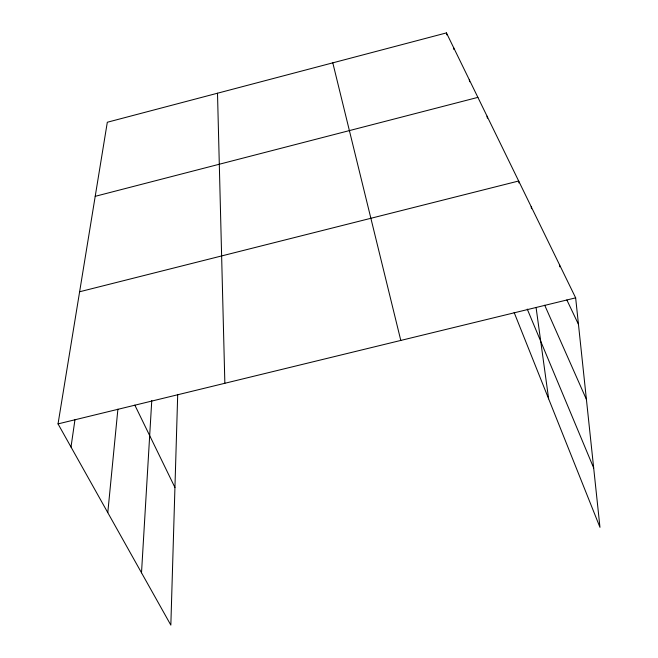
<?xml version="1.0" encoding="UTF-8"?>
<svg xmlns="http://www.w3.org/2000/svg" width="658" height="658" viewBox="0 0 658 658"><rect width="100%" height="100%" fill="white"/><g stroke="black" fill="none" stroke-linecap="round" stroke-linejoin="round"><path stroke-width="0.99" d="M177.709 394.397L170.841 625.1L58.036 423.9L107.312 122.248L446.445 32.9L575.651 297.852L599.964 527.329L514.137 312.468M141.511 572.797L151.768 400.541M107.789 512.631L117.897 409.153M71.006 447.037L74.963 419.73M95.213 196.323L477.889 97.376M79.618 291.765L518.668 181.008L518.94 182.973M58.036 423.9L575.651 297.852M134.832 405.122L174.938 487.471M566.859 299.949L578.464 324.378M544.701 305.213L586.41 399.406M527.255 309.087L593.672 467.945M332.792 62.839L400.796 340.433M446.445 32.9L446.79 34.899M453.617 47.59L453.938 49.539M469.294 79.741L469.615 81.765M487.06 116.186L487.372 118.201M536.064 307.418L548.64 398.83M531.22 206.727L531.475 208.734M559.555 264.853L559.793 266.852M217.502 93.214L224.855 383.277"/></g></svg>
